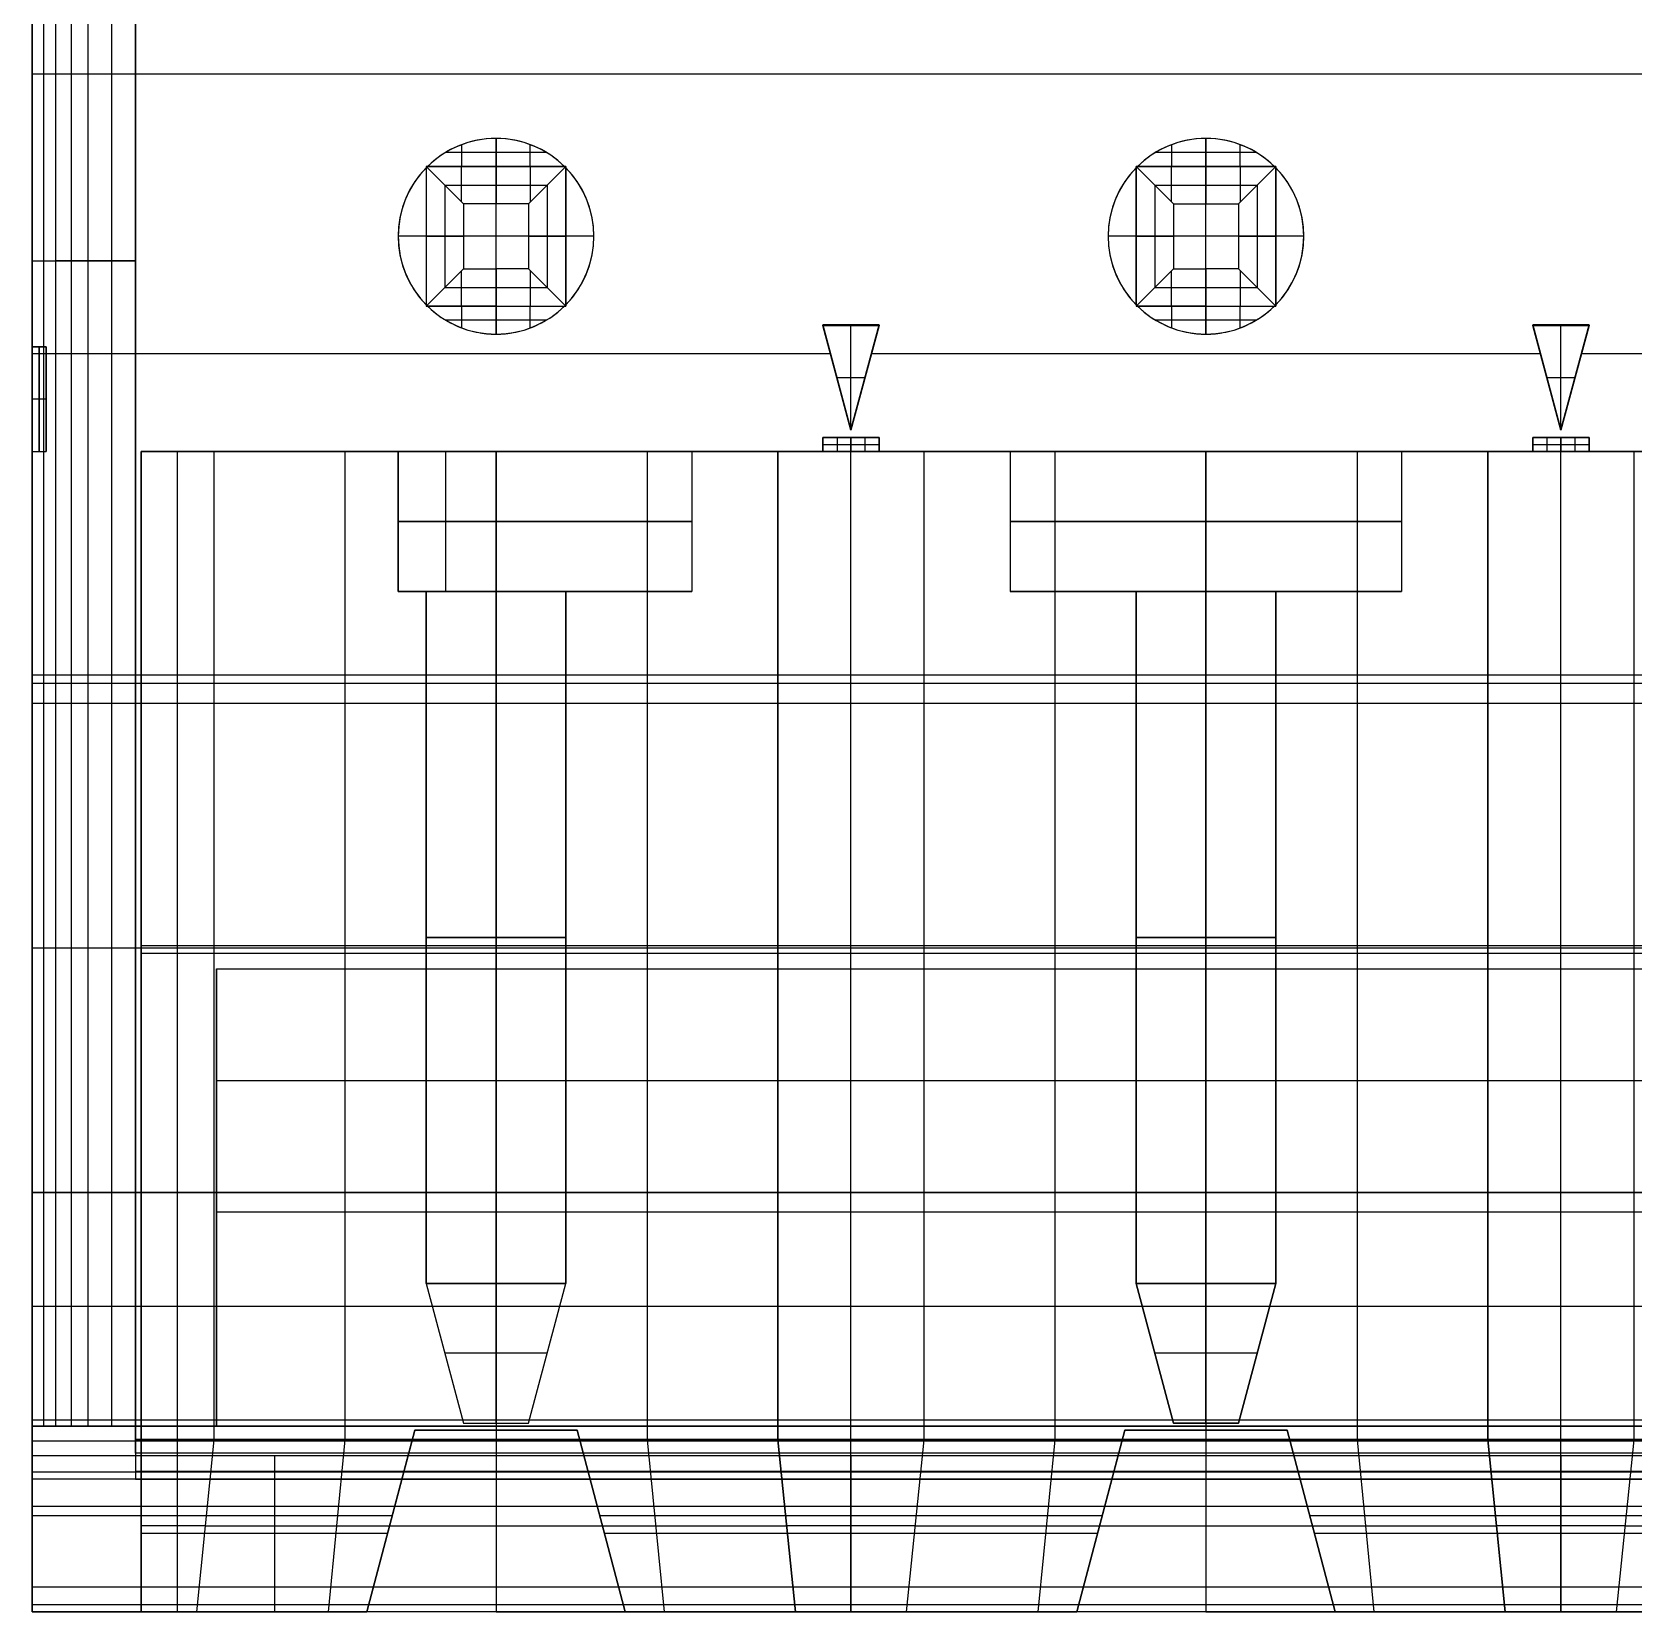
# Model space of a CAD drawing. Extents: x -21.1 to 21.1, y -9.8 to 12.2.
# Drawn here: x -21.1 to -9.64, y -9.84 to 1.46 of the extents above; entities that cross this region are included whole.
import ezdxf

# ---------------------------------------------------------------- set-up
doc = ezdxf.new("R2010")
doc.units = 0
doc.layers.add('DEFAULT', color=7, linetype='CONTINUOUS')

msp = doc.modelspace()

# ---------------------------------------------------------------- linework, layer by layer
at = {"layer": 'DEFAULT', "color": 98}
for p, q in [((-21.1, -9.84), (-21.1, 12.16)), ((-21.1, 12.16), (-21.1, -8.51)), ((-21.1, -8.51), (-21.1, 8.16)), ((-21.1, 8.16), (-21.1, -8.51)), ((-21.016, -8.51), (-21.016, 8.16)), ((-21.016, -8.51), (-21.016, 8.16)), ((-20.933, 8.16), (-20.933, -8.51)), ((-20.933, 8.16), (-20.933, -8.51)), ((-20.817, -8.51), (-20.817, 8.16)), ((-20.817, -8.51), (-20.817, 8.16)), ((-20.701, 8.16), (-20.701, -8.51)), ((-20.701, 8.16), (-20.701, -8.51)), ((-20.53, -8.51), (-20.53, 8.16)), ((-20.53, -8.51), (-20.53, 8.16)), ((-20.359, 8.16), (-20.359, -8.51)), ((-20.359, -8.51), (-20.359, 8.16)), ((-20.359, 8.16), (-20.359, -8.889)), ((-21.1, -3.14), (-21.1, 1.461)), ((21.1, 1.16), (-21.1, 1.16)), ((-17.78, 0.7), (-17.78, 0.5)), ((-17.78, -0.7), (-17.78, 0.7)), ((-12.7, 0.7), (-12.7, 0.5)), ((-12.7, -0.7), (-12.7, 0.7)), ((-17.78, 0.6), (-18.141, 0.6)), ((-18.025, 0.5), (-18.025, 0.656)), ((-17.419, 0.6), (-17.78, 0.6)), ((-17.535, 0.5), (-17.535, 0.656)), ((-12.7, 0.6), (-13.061, 0.6)), ((-12.945, 0.5), (-12.945, 0.656)), ((-12.339, 0.6), (-12.7, 0.6)), ((-12.455, 0.5), (-12.455, 0.656)), ((-18.27, 0.5), (-18.28, 0.5)), ((-18.28, 0.5), (-18.28, 0.49)), ((-18.28, 0.49), (-18.27, 0.5)), ((-18.275, 0.495), (-18.28, 0.5)), ((-18.28, 0.5), (-18.27, 0.5)), ((-18.28, 0.5), (-18.28, 0.49)), ((-18.28, 0.5), (-18.28, 0.49)), ((-18.28, 0.5), (-18.27, 0.5)), ((-18.275, 0.495), (-18.28, 0.49)), ((-18.28, 0.495), (-18.275, 0.495)), ((-18.28, 0.495), (-18.275, 0.495)), ((-18.28, 0.49), (-18.28, -0.49)), ((-18.28, 0.49), (-18.28, -0.49)), ((-18.28, 0.49), (-18.28, -0.49)), ((-18.277, 0.497), (-18.272, 0.497)), ((-18.277, 0.497), (-18.277, 0.492)), ((-18.27, 0.5), (-18.275, 0.495)), ((-18.275, 0.495), (-18.275, 0.5)), ((-18.275, 0.495), (-18.275, 0.5)), ((-18.012, 0.232), (-18.275, 0.495)), ((-17.78, 0.5), (-18.27, 0.5)), ((-18.27, 0.5), (-17.78, 0.5)), ((-18.27, 0.5), (-17.78, 0.5)), ((-18.027, 0.247), (-18.027, 0.5)), ((-17.78, 0.5), (-17.78, 0.232)), ((-17.29, 0.5), (-17.78, 0.5)), ((-17.78, 0.5), (-17.29, 0.5)), ((-17.78, 0.5), (-17.29, 0.5)), ((-17.285, 0.495), (-17.548, 0.232)), ((-17.533, 0.247), (-17.533, 0.5)), ((-17.28, 0.5), (-17.29, 0.5)), ((-17.29, 0.5), (-17.28, 0.5)), ((-17.285, 0.495), (-17.29, 0.5)), ((-17.29, 0.5), (-17.28, 0.49)), ((-17.29, 0.5), (-17.28, 0.5)), ((-17.288, 0.497), (-17.283, 0.497)), ((-17.285, 0.495), (-17.28, 0.5)), ((-17.285, 0.495), (-17.285, 0.5)), ((-17.285, 0.495), (-17.285, 0.5)), ((-17.28, 0.49), (-17.285, 0.495)), ((-17.285, 0.495), (-17.28, 0.495)), ((-17.285, 0.495), (-17.28, 0.495)), ((-17.283, 0.497), (-17.283, 0.492)), ((-17.28, 0.5), (-17.28, 0.49)), ((-17.28, 0.49), (-17.28, 0.5)), ((-17.28, 0.49), (-17.28, 0.5)), ((-17.28, 0.49), (-17.28, -0.49)), ((-17.28, -0.49), (-17.28, 0.49)), ((-17.28, -0.49), (-17.28, 0.49)), ((-13.2, 0.49), (-13.2, 0.5)), ((-13.2, 0.5), (-13.195, 0.495)), ((-13.2, 0.49), (-13.19, 0.5)), ((-13.19, 0.5), (-13.2, 0.5)), ((-13.2, 0.5), (-13.2, 0.49)), ((-13.19, 0.5), (-13.2, 0.5)), ((-13.2, 0.5), (-13.19, 0.5)), ((-13.2, 0.5), (-13.2, 0.49)), ((-13.2, 0.49), (-13.195, 0.495)), ((-13.2, 0.495), (-13.195, 0.495)), ((-13.2, 0.495), (-13.195, 0.495)), ((-13.2, 0.49), (-13.2, -0.49)), ((-13.2, -0.49), (-13.2, 0.49)), ((-13.2, 0.49), (-13.2, -0.49)), ((-13.197, 0.497), (-13.197, 0.492)), ((-13.197, 0.497), (-13.192, 0.497)), ((-13.19, 0.5), (-13.195, 0.495)), ((-13.195, 0.495), (-13.195, 0.5)), ((-13.195, 0.495), (-13.195, 0.5)), ((-13.195, 0.495), (-12.932, 0.232)), ((-13.19, 0.5), (-12.7, 0.5)), ((-12.7, 0.5), (-13.19, 0.5)), ((-13.19, 0.5), (-12.7, 0.5)), ((-12.947, 0.247), (-12.947, 0.5)), ((-12.7, 0.5), (-12.7, 0.232)), ((-12.21, 0.5), (-12.7, 0.5)), ((-12.21, 0.5), (-12.7, 0.5)), ((-12.7, 0.5), (-12.21, 0.5)), ((-12.468, 0.232), (-12.205, 0.495)), ((-12.453, 0.247), (-12.453, 0.5)), ((-12.2, 0.5), (-12.21, 0.5)), ((-12.21, 0.5), (-12.2, 0.49)), ((-12.2, 0.5), (-12.21, 0.5)), ((-12.205, 0.495), (-12.21, 0.5)), ((-12.21, 0.5), (-12.2, 0.5)), ((-12.208, 0.497), (-12.203, 0.497)), ((-12.205, 0.495), (-12.2, 0.5)), ((-12.205, 0.495), (-12.205, 0.5)), ((-12.205, 0.495), (-12.205, 0.5)), ((-12.205, 0.495), (-12.2, 0.49)), ((-12.205, 0.495), (-12.2, 0.495)), ((-12.205, 0.495), (-12.2, 0.495)), ((-12.203, 0.497), (-12.203, 0.492)), ((-12.2, 0.5), (-12.2, 0.49)), ((-12.2, 0.5), (-12.2, 0.49)), ((-12.2, 0.49), (-12.2, 0.5)), ((-12.2, 0.49), (-12.2, -0.49)), ((-12.2, -0.49), (-12.2, 0.49)), ((-12.2, -0.49), (-12.2, 0.49)), ((-18.146, 0.366), (-17.78, 0.366)), ((-18.146, 0.366), (-18.146, -0.366)), ((-17.78, 0.366), (-17.414, 0.366)), ((-17.414, 0.366), (-17.414, -0.366)), ((-13.066, 0.366), (-13.066, -0.366)), ((-13.066, 0.366), (-12.7, 0.366)), ((-12.7, 0.366), (-12.334, 0.366)), ((-12.334, 0.366), (-12.334, -0.366)), ((-17.78, 0.232), (-18.012, 0.232)), ((-18.012, 0.232), (-18.012, -0.232)), ((-17.548, 0.232), (-17.78, 0.232)), ((-17.78, -0.232), (-17.78, 0.232)), ((-17.548, 0.232), (-17.548, -0.232)), ((-12.932, 0.232), (-12.932, -0.232)), ((-12.932, 0.232), (-12.7, 0.232)), ((-12.7, 0.232), (-12.468, 0.232)), ((-12.7, -0.232), (-12.7, 0.232)), ((-12.468, 0.232), (-12.468, -0.232)), ((-18.28, 0), (-18.48, 0)), ((-18.28, 0), (-18.012, 0)), ((-17.548, 0), (-18.012, 0)), ((-17.548, 0), (-17.28, 0)), ((-17.08, 0), (-17.28, 0)), ((-13.2, 0), (-13.4, 0)), ((-13.2, 0), (-12.932, 0)), ((-12.468, 0), (-12.932, 0)), ((-12.468, 0), (-12.2, 0)), ((-12, 0), (-12.2, 0)), ((-17.08, 0), (-18.48, 0)), ((-12, 0), (-13.4, 0)), ((-21.1, -0.175), (-20.933, -0.175)), ((-21.1, -0.175), (-20.933, -0.175)), ((-20.701, -0.175), (-20.933, -0.175)), ((-20.933, -0.175), (-20.701, -0.175)), ((-20.359, -0.175), (-20.701, -0.175)), ((-20.701, -0.175), (-20.359, -0.175)), ((-18.275, -0.495), (-18.012, -0.232)), ((-18.027, -0.5), (-18.027, -0.247)), ((-18.012, -0.232), (-17.78, -0.232)), ((-17.78, -0.232), (-17.78, -0.5)), ((-17.548, -0.232), (-17.78, -0.232)), ((-17.285, -0.495), (-17.548, -0.232)), ((-17.533, -0.5), (-17.533, -0.247)), ((-13.195, -0.495), (-12.932, -0.232)), ((-12.947, -0.5), (-12.947, -0.247)), ((-12.932, -0.232), (-12.7, -0.232)), ((-12.7, -0.232), (-12.7, -0.5)), ((-12.468, -0.232), (-12.7, -0.232)), ((-12.205, -0.495), (-12.468, -0.232)), ((-12.453, -0.5), (-12.453, -0.247)), ((-18.146, -0.366), (-17.78, -0.366)), ((-17.78, -0.366), (-17.414, -0.366)), ((-13.066, -0.366), (-12.7, -0.366)), ((-12.7, -0.366), (-12.334, -0.366)), ((-18.27, -0.5), (-18.28, -0.49)), ((-18.28, -0.49), (-18.28, -0.5)), ((-18.28, -0.49), (-18.28, -0.5)), ((-18.28, -0.49), (-18.275, -0.495)), ((-18.28, -0.49), (-18.28, -0.5)), ((-18.275, -0.495), (-18.28, -0.5)), ((-18.28, -0.495), (-18.275, -0.495)), ((-18.28, -0.495), (-18.275, -0.495)), ((-18.28, -0.5), (-18.27, -0.5)), ((-18.28, -0.5), (-18.27, -0.5)), ((-18.28, -0.5), (-18.27, -0.5)), ((-18.277, -0.492), (-18.277, -0.497)), ((-18.277, -0.497), (-18.272, -0.497)), ((-18.275, -0.495), (-18.27, -0.5)), ((-18.275, -0.5), (-18.275, -0.495)), ((-18.275, -0.5), (-18.275, -0.495)), ((-18.27, -0.5), (-17.78, -0.5)), ((-17.78, -0.5), (-18.27, -0.5)), ((-18.27, -0.5), (-17.78, -0.5)), ((-18.025, -0.656), (-18.025, -0.5)), ((-17.78, -0.5), (-17.78, -0.7)), ((-17.78, -0.5), (-17.29, -0.5)), ((-17.78, -0.5), (-17.29, -0.5)), ((-17.78, -0.5), (-17.29, -0.5)), ((-17.535, -0.656), (-17.535, -0.5)), ((-17.28, -0.49), (-17.29, -0.5)), ((-17.29, -0.5), (-17.285, -0.495)), ((-17.29, -0.5), (-17.28, -0.5)), ((-17.29, -0.5), (-17.28, -0.5)), ((-17.29, -0.5), (-17.28, -0.5)), ((-17.288, -0.497), (-17.283, -0.497)), ((-17.285, -0.495), (-17.28, -0.49)), ((-17.28, -0.5), (-17.285, -0.495)), ((-17.285, -0.495), (-17.28, -0.495)), ((-17.285, -0.495), (-17.28, -0.495)), ((-17.285, -0.5), (-17.285, -0.495)), ((-17.285, -0.5), (-17.285, -0.495)), ((-17.283, -0.492), (-17.283, -0.497)), ((-17.28, -0.49), (-17.28, -0.5)), ((-17.28, -0.5), (-17.28, -0.49)), ((-17.28, -0.5), (-17.28, -0.49)), ((-13.2, -0.49), (-13.2, -0.5)), ((-13.19, -0.5), (-13.2, -0.49)), ((-13.2, -0.49), (-13.2, -0.5)), ((-13.2, -0.49), (-13.195, -0.495)), ((-13.2, -0.49), (-13.2, -0.5)), ((-13.2, -0.5), (-13.195, -0.495)), ((-13.2, -0.495), (-13.195, -0.495)), ((-13.2, -0.495), (-13.195, -0.495)), ((-13.19, -0.5), (-13.2, -0.5)), ((-13.19, -0.5), (-13.2, -0.5)), ((-13.2, -0.5), (-13.19, -0.5)), ((-13.197, -0.492), (-13.197, -0.497)), ((-13.197, -0.497), (-13.192, -0.497)), ((-13.195, -0.495), (-13.19, -0.5)), ((-13.195, -0.5), (-13.195, -0.495)), ((-13.195, -0.5), (-13.195, -0.495)), ((-13.19, -0.5), (-12.7, -0.5)), ((-12.7, -0.5), (-13.19, -0.5)), ((-13.19, -0.5), (-12.7, -0.5)), ((-12.945, -0.656), (-12.945, -0.5)), ((-12.7, -0.5), (-12.7, -0.7)), ((-12.7, -0.5), (-12.21, -0.5)), ((-12.7, -0.5), (-12.21, -0.5)), ((-12.7, -0.5), (-12.21, -0.5)), ((-12.455, -0.656), (-12.455, -0.5)), ((-12.2, -0.49), (-12.21, -0.5)), ((-12.205, -0.495), (-12.21, -0.5)), ((-12.21, -0.5), (-12.2, -0.5)), ((-12.2, -0.5), (-12.21, -0.5)), ((-12.21, -0.5), (-12.2, -0.5)), ((-12.208, -0.497), (-12.203, -0.497)), ((-12.205, -0.495), (-12.2, -0.49)), ((-12.2, -0.5), (-12.205, -0.495)), ((-12.205, -0.495), (-12.2, -0.495)), ((-12.205, -0.5), (-12.205, -0.495)), ((-12.205, -0.495), (-12.2, -0.495)), ((-12.205, -0.5), (-12.205, -0.495)), ((-12.203, -0.492), (-12.203, -0.497)), ((-12.2, -0.49), (-12.2, -0.5)), ((-12.2, -0.5), (-12.2, -0.49)), ((-12.2, -0.5), (-12.2, -0.49)), ((-17.78, -0.6), (-18.141, -0.6)), ((-17.419, -0.6), (-17.78, -0.6)), ((-15.039, -0.634), (-15.441, -0.634)), ((-15.441, -0.634), (-15.441, -0.637)), ((-15.441, -0.634), (-15.24, -1.384)), ((-15.24, -1.386), (-15.441, -0.635)), ((-15.441, -0.636), (-15.039, -0.636)), ((-15.441, -0.637), (-15.039, -0.637)), ((-15.24, -1.387), (-15.441, -0.637)), ((-15.24, -1.384), (-15.039, -0.634)), ((-15.24, -0.634), (-15.24, -0.637)), ((-15.039, -0.635), (-15.24, -1.386)), ((-15.039, -0.637), (-15.24, -1.387)), ((-15.24, -1.387), (-15.24, -0.637)), ((-15.039, -0.637), (-15.039, -0.634)), ((-12.7, -0.6), (-13.061, -0.6)), ((-12.339, -0.6), (-12.7, -0.6)), ((-9.959, -0.634), (-10.361, -0.634)), ((-10.361, -0.634), (-10.361, -0.637)), ((-10.361, -0.634), (-10.16, -1.384)), ((-10.16, -1.386), (-10.361, -0.635)), ((-10.361, -0.636), (-9.959, -0.636)), ((-10.361, -0.637), (-9.959, -0.637)), ((-10.16, -1.387), (-10.361, -0.637)), ((-10.16, -1.384), (-9.959, -0.634)), ((-10.16, -0.634), (-10.16, -0.637)), ((-9.959, -0.635), (-10.16, -1.386)), ((-9.959, -0.637), (-10.16, -1.387)), ((-10.16, -1.387), (-10.16, -0.637)), ((-9.959, -0.637), (-9.959, -0.634)), ((-21, -0.79), (-21.1, -0.79)), ((-21.1, -0.79), (-21.1, -1.54)), ((-21, -0.79), (-21.1, -0.79)), ((-21.1, -0.79), (-21, -0.79)), ((-21, -0.79), (-21.1, -0.79)), ((-21.1, -0.79), (-21.1, -1.54)), ((-21.1, -0.79), (-21.1, -1.54)), ((-21.1, -0.79), (-21.1, -1.54)), ((-21.1, -0.79), (-21, -0.79)), ((-21.1, -0.79), (-21, -0.79)), ((-21.05, -1.54), (-21.05, -0.79)), ((-21.05, -0.79), (-21.05, -1.54)), ((-21.05, -1.54), (-21.05, -0.79)), ((-21.05, -0.79), (-21.05, -1.54)), ((-21, -1.54), (-21, -0.79)), ((-21, -1.54), (-21, -0.79)), ((-21, -1.54), (-21, -0.79)), ((-21, -1.54), (-21, -0.79)), ((-21, -0.79), (-21, -1.54)), ((-21, -0.79), (-21, -1.54)), ((-15.386, -0.84), (-21.1, -0.84)), ((-10.306, -0.84), (-15.094, -0.84)), ((-5.226, -0.84), (-10.014, -0.84)), ((-15.341, -1.011), (-15.34, -1.01)), ((-15.14, -1.012), (-15.34, -1.012)), ((-15.139, -1.011), (-15.14, -1.01)), ((-10.261, -1.011), (-10.26, -1.01)), ((-10.06, -1.012), (-10.26, -1.012)), ((-10.059, -1.011), (-10.06, -1.01)), ((-21, -1.165), (-21.1, -1.165)), ((-21, -1.165), (-21.1, -1.165)), ((-21, -1.165), (-21.1, -1.165)), ((-21, -1.165), (-21.1, -1.165)), ((-15.039, -1.44), (-15.441, -1.44)), ((-15.441, -1.44), (-15.441, -1.54)), ((-15.441, -1.44), (-15.24, -1.44)), ((-15.441, -1.44), (-15.24, -1.44)), ((-15.441, -1.54), (-15.441, -1.44)), ((-15.039, -1.44), (-15.441, -1.44)), ((-15.441, -1.49), (-15.039, -1.49)), ((-15.441, -1.49), (-15.24, -1.49)), ((-15.441, -1.49), (-15.24, -1.49)), ((-15.441, -1.49), (-15.039, -1.49)), ((-15.34, -1.44), (-15.34, -1.54)), ((-15.34, -1.44), (-15.14, -1.44)), ((-15.34, -1.44), (-15.34, -1.54)), ((-15.34, -1.44), (-15.14, -1.44)), ((-15.24, -1.387), (-15.24, -1.384)), ((-15.24, -1.44), (-15.24, -1.54)), ((-15.24, -1.44), (-15.039, -1.44)), ((-15.24, -1.44), (-15.24, -1.54)), ((-15.24, -1.44), (-15.039, -1.44)), ((-15.24, -1.54), (-15.24, -1.44)), ((-15.24, -1.54), (-15.24, -1.44)), ((-15.24, -1.49), (-15.039, -1.49)), ((-15.24, -1.49), (-15.039, -1.49)), ((-15.14, -1.44), (-15.14, -1.54)), ((-15.14, -1.44), (-15.14, -1.54)), ((-15.039, -1.54), (-15.039, -1.44)), ((-15.039, -1.44), (-15.039, -1.54)), ((-9.959, -1.44), (-10.361, -1.44)), ((-10.361, -1.44), (-10.361, -1.54)), ((-10.361, -1.44), (-10.16, -1.44)), ((-10.361, -1.44), (-10.16, -1.44)), ((-10.361, -1.54), (-10.361, -1.44)), ((-9.959, -1.44), (-10.361, -1.44)), ((-10.361, -1.49), (-9.959, -1.49)), ((-10.361, -1.49), (-10.16, -1.49)), ((-10.361, -1.49), (-10.16, -1.49)), ((-10.361, -1.49), (-9.959, -1.49)), ((-10.26, -1.44), (-10.26, -1.54)), ((-10.26, -1.44), (-10.06, -1.44)), ((-10.26, -1.44), (-10.26, -1.54)), ((-10.26, -1.44), (-10.06, -1.44)), ((-10.16, -1.387), (-10.16, -1.384)), ((-10.16, -1.44), (-10.16, -1.54)), ((-10.16, -1.44), (-9.959, -1.44)), ((-10.16, -1.44), (-10.16, -1.54)), ((-10.16, -1.44), (-9.959, -1.44)), ((-10.16, -1.54), (-10.16, -1.44)), ((-10.16, -1.54), (-10.16, -1.44)), ((-10.16, -1.49), (-9.959, -1.49)), ((-10.16, -1.49), (-9.959, -1.49)), ((-10.06, -1.44), (-10.06, -1.54)), ((-10.06, -1.44), (-10.06, -1.54)), ((-9.959, -1.54), (-9.959, -1.44)), ((-9.959, -1.44), (-9.959, -1.54)), ((-21.1, -1.54), (-21, -1.54)), ((-21.1, -1.54), (-21, -1.54)), ((-19.797, -1.54), (-20.32, -1.54)), ((-20.32, -1.54), (-20.32, -8.608)), ((-20.32, -1.54), (-20.32, -8.608)), ((-19.797, -1.54), (-20.32, -1.54)), ((-20.32, -1.54), (-20.32, -8.72)), ((-20.32, -1.54), (-20.32, -8.72)), ((20.32, -1.54), (-20.32, -1.54)), ((-20.32, -1.54), (20.32, -1.54)), ((-20.32, -9.84), (-20.32, -1.54)), ((-20.32, -9.84), (-20.32, -1.54)), ((-20.32, -1.54), (-18.48, -1.54)), ((-20.32, -1.54), (-18.48, -1.54)), ((-20.059, -8.608), (-20.059, -1.54)), ((-20.059, -8.608), (-20.059, -1.54)), ((-19.797, -8.608), (-19.797, -1.54)), ((-19.797, -8.608), (-19.797, -1.54)), ((-19.797, -1.54), (-17.78, -1.54)), ((-19.797, -1.54), (-17.78, -1.54)), ((-18.862, -1.54), (-18.862, -8.608)), ((-18.862, -1.54), (-18.862, -8.608)), ((-18.48, -1.54), (-18.48, -2.54)), ((-18.48, -2.54), (-18.48, -1.54)), ((-18.48, -1.54), (-18.48, -2.54)), ((-18.48, -2.54), (-18.48, -1.54)), ((-17.78, -1.54), (-18.48, -1.54)), ((-18.48, -1.54), (-17.78, -1.54)), ((-18.48, -1.54), (-17.78, -1.54)), ((-17.78, -1.54), (-18.48, -1.54)), ((-18.48, -1.54), (-18.48, -2.54)), ((-18.48, -1.54), (-18.48, -2.54)), ((-18.142, -1.54), (-18.142, -2.54)), ((-18.142, -1.54), (-18.142, -2.54)), ((-18.142, -1.54), (-18.142, -2.54)), ((-18.142, -1.54), (-18.142, -2.54)), ((-17.78, -2.54), (-17.78, -1.54)), ((-17.78, -1.54), (-17.78, -2.54)), ((-17.78, -1.54), (-17.78, -8.608)), ((-15.763, -1.54), (-17.78, -1.54)), ((-17.78, -1.54), (-17.78, -8.608)), ((-15.763, -1.54), (-17.78, -1.54)), ((-17.78, -1.54), (-17.78, -2.54)), ((-17.78, -2.54), (-17.78, -1.54)), ((-16.698, -1.54), (-16.698, -8.608)), ((-16.698, -1.54), (-16.698, -8.608)), ((-16.38, -1.54), (-14.1, -1.54)), ((-16.38, -1.54), (-15.24, -1.54)), ((-16.38, -1.54), (-16.38, -2.54)), ((-16.38, -1.54), (-16.38, -2.54)), ((-14.717, -1.54), (-15.763, -1.54)), ((-15.763, -1.54), (-15.763, -8.608)), ((-15.763, -8.608), (-15.763, -1.54)), ((-14.717, -1.54), (-15.763, -1.54)), ((-15.441, -1.54), (-15.039, -1.54)), ((-15.24, -1.54), (-15.441, -1.54)), ((-15.039, -1.54), (-15.441, -1.54)), ((-15.441, -1.54), (-15.24, -1.54)), ((-15.039, -1.54), (-15.24, -1.54)), ((-15.24, -1.54), (-15.039, -1.54)), ((-15.24, -8.608), (-15.24, -1.54)), ((-15.24, -8.608), (-15.24, -1.54)), ((-15.24, -1.54), (-14.1, -1.54)), ((-14.717, -8.608), (-14.717, -1.54)), ((-14.717, -8.608), (-14.717, -1.54)), ((-14.717, -1.54), (-12.7, -1.54)), ((-14.717, -1.54), (-12.7, -1.54)), ((-14.1, -1.54), (-14.1, -2.54)), ((-14.1, -1.54), (-14.1, -2.54)), ((-13.782, -1.54), (-13.782, -8.608)), ((-13.782, -1.54), (-13.782, -8.608)), ((-12.7, -1.54), (-10.683, -1.54)), ((-12.7, -1.54), (-12.7, -8.608)), ((-10.683, -1.54), (-12.7, -1.54)), ((-12.7, -1.54), (-12.7, -2.54)), ((-12.7, -2.54), (-12.7, -1.54)), ((-12.7, -1.54), (-12.7, -8.608)), ((-12.7, -1.54), (-12.7, -2.54)), ((-12.7, -2.54), (-12.7, -1.54)), ((-11.618, -1.54), (-11.618, -8.608)), ((-11.618, -1.54), (-11.618, -8.608)), ((-11.3, -1.54), (-9.02, -1.54)), ((-11.3, -1.54), (-10.16, -1.54)), ((-11.3, -1.54), (-11.3, -2.54)), ((-11.3, -1.54), (-11.3, -2.54)), ((-9.637, -1.54), (-10.683, -1.54)), ((-10.683, -1.54), (-10.683, -8.608)), ((-10.683, -1.54), (-9.637, -1.54)), ((-10.683, -8.608), (-10.683, -1.54)), ((-9.959, -1.54), (-10.361, -1.54)), ((-10.361, -1.54), (-10.16, -1.54)), ((-10.361, -1.54), (-9.959, -1.54)), ((-10.16, -1.54), (-10.361, -1.54)), ((-10.16, -1.54), (-9.959, -1.54)), ((-9.959, -1.54), (-10.16, -1.54)), ((-10.16, -8.608), (-10.16, -1.54)), ((-10.16, -8.608), (-10.16, -1.54)), ((-10.16, -1.54), (-9.02, -1.54)), ((-9.637, -8.608), (-9.637, -1.54)), ((-9.637, -1.54), (-7.62, -1.54)), ((-9.637, -8.608), (-9.637, -1.54)), ((-7.62, -1.54), (-9.637, -1.54)), ((-17.78, -2.04), (-18.48, -2.04)), ((-18.48, -2.04), (-17.78, -2.04)), ((-17.78, -2.04), (-18.48, -2.04)), ((-18.48, -2.04), (-17.78, -2.04)), ((-17.78, -2.54), (-18.48, -2.54)), ((-18.48, -2.54), (-17.78, -2.54)), ((-18.48, -2.54), (-17.78, -2.54)), ((-18.48, -2.54), (-17.78, -2.54)), ((-18.48, -2.54), (-18.28, -2.54)), ((-18.48, -2.54), (-18.28, -2.54)), ((-18.28, -2.54), (-17.28, -2.54)), ((-17.28, -2.54), (-18.28, -2.54)), ((-18.28, -2.54), (-18.28, -7.49)), ((-18.28, -2.54), (-18.28, -7.49)), ((-17.28, -2.54), (-18.28, -2.54)), ((-18.28, -2.54), (-18.28, -7.49)), ((-18.28, -7.49), (-18.28, -2.54)), ((-18.28, -2.54), (-17.28, -2.54)), ((-18.28, -2.54), (-18.28, -7.49)), ((-18.28, -2.54), (-18.28, -7.49)), ((-17.78, -7.49), (-17.78, -2.54)), ((-17.78, -7.49), (-17.78, -2.54)), ((-17.78, -7.49), (-17.78, -2.54)), ((-17.78, -7.49), (-17.78, -2.54)), ((-17.28, -7.49), (-17.28, -2.54)), ((-17.28, -7.49), (-17.28, -2.54)), ((-17.28, -2.54), (-17.28, -7.49)), ((-17.28, -2.54), (-17.28, -7.49)), ((-17.28, -2.54), (-16.38, -2.54)), ((-17.28, -7.49), (-17.28, -2.54)), ((-17.28, -7.49), (-17.28, -2.54)), ((-17.28, -2.54), (-16.38, -2.54)), ((-14.1, -2.54), (-13.2, -2.54)), ((-14.1, -2.54), (-13.2, -2.54)), ((-13.2, -2.54), (-13.2, -7.49)), ((-12.2, -2.54), (-13.2, -2.54)), ((-13.2, -2.54), (-13.2, -7.49)), ((-13.2, -2.54), (-13.2, -7.49)), ((-13.2, -7.49), (-13.2, -2.54)), ((-13.2, -2.54), (-12.2, -2.54)), ((-12.2, -2.54), (-13.2, -2.54)), ((-13.2, -2.54), (-12.2, -2.54)), ((-13.2, -2.54), (-13.2, -7.49)), ((-13.2, -2.54), (-13.2, -7.49)), ((-12.7, -7.49), (-12.7, -2.54)), ((-12.7, -7.49), (-12.7, -2.54)), ((-12.7, -7.49), (-12.7, -2.54)), ((-12.7, -7.49), (-12.7, -2.54)), ((-12.2, -7.49), (-12.2, -2.54)), ((-12.2, -2.54), (-12.2, -7.49)), ((-12.2, -7.49), (-12.2, -2.54)), ((-12.2, -2.54), (-12.2, -7.49)), ((-12.2, -2.54), (-11.3, -2.54)), ((-12.2, -7.49), (-12.2, -2.54)), ((-12.2, -2.54), (-11.3, -2.54)), ((-12.2, -7.49), (-12.2, -2.54)), ((21.1, -3.14), (-21.1, -3.14)), ((-21.1, -3.14), (-21.1, -3.34)), ((21.1, -3.199), (-21.1, -3.199)), ((-21.1, -3.34), (21.1, -3.34)), ((-21.1, -3.34), (-21.1, -6.84)), ((-18.28, -5.015), (-17.28, -5.015)), ((-18.28, -5.015), (-17.28, -5.015)), ((-17.28, -5.015), (-18.28, -5.015)), ((-17.28, -5.015), (-18.28, -5.015)), ((-13.2, -5.015), (-12.2, -5.015)), ((-12.2, -5.015), (-13.2, -5.015)), ((-12.2, -5.015), (-13.2, -5.015)), ((-13.2, -5.015), (-12.2, -5.015)), ((-21.1, -5.09), (21.1, -5.09)), ((-20.32, -5.074), (-19.797, -5.074)), ((-20.32, -5.074), (-19.797, -5.074)), ((20.32, -5.13), (-20.32, -5.13)), ((20.32, -5.13), (-20.32, -5.13)), ((-19.797, -5.074), (-17.78, -5.074)), ((-19.797, -5.074), (-17.78, -5.074)), ((-17.78, -5.074), (-15.763, -5.074)), ((-17.78, -5.074), (-15.763, -5.074)), ((-15.763, -5.074), (-14.717, -5.074)), ((-15.763, -5.074), (-14.717, -5.074)), ((-14.717, -5.074), (-12.7, -5.074)), ((-14.717, -5.074), (-12.7, -5.074)), ((-12.7, -5.074), (-10.683, -5.074)), ((-12.7, -5.074), (-10.683, -5.074)), ((-10.683, -5.074), (-9.637, -5.074)), ((-10.683, -5.074), (-9.637, -5.074)), ((-9.637, -5.074), (-7.62, -5.074)), ((-19.78, -6.84), (-19.78, -5.24)), ((-19.78, -5.24), (-19.78, -8.51)), ((-19.78, -5.24), (19.78, -5.24)), ((-19.78, -5.24), (19.78, -5.24)), ((-19.78, -8.51), (-19.78, -5.24)), ((-19.78, -5.24), (19.78, -5.24)), ((19.78, -6.04), (-19.78, -6.04)), ((-21.1, -6.84), (21.1, -6.84)), ((21.1, -6.84), (-21.1, -6.84)), ((-21.1, -6.84), (-21.1, -8.466)), ((-21.1, -6.84), (21.1, -6.84)), ((-19.78, -8.466), (-19.78, -6.84)), ((19.78, -6.84), (-19.78, -6.84)), ((19.78, -6.84), (-19.78, -6.84)), ((-19.78, -6.84), (19.78, -6.84)), ((19.78, -6.981), (-19.78, -6.981)), ((-18.28, -7.49), (-17.28, -7.49)), ((-18.28, -7.49), (-17.28, -7.49)), ((-17.28, -7.49), (-18.28, -7.49)), ((-17.28, -7.49), (-18.28, -7.49)), ((-18.28, -7.49), (-18.012, -8.49)), ((-18.28, -7.49), (-18.012, -8.49)), ((-18.28, -7.49), (-18.012, -8.49)), ((-18.28, -7.49), (-18.012, -8.49)), ((-18.28, -7.49), (-18.012, -8.49)), ((-18.28, -7.49), (-18.012, -8.49)), ((-17.78, -8.49), (-17.78, -7.49)), ((-17.78, -8.49), (-17.78, -7.49)), ((-17.78, -7.49), (-17.78, -8.49)), ((-17.78, -7.49), (-17.78, -8.49)), ((-17.548, -8.49), (-17.28, -7.49)), ((-17.548, -8.49), (-17.28, -7.49)), ((-17.548, -8.49), (-17.28, -7.49)), ((-17.548, -8.49), (-17.28, -7.49)), ((-17.548, -8.49), (-17.28, -7.49)), ((-17.548, -8.49), (-17.28, -7.49)), ((-12.932, -8.49), (-13.2, -7.49)), ((-13.2, -7.49), (-12.932, -8.49)), ((-13.2, -7.49), (-12.2, -7.49)), ((-12.2, -7.49), (-13.2, -7.49)), ((-12.932, -8.49), (-13.2, -7.49)), ((-13.2, -7.49), (-12.932, -8.49)), ((-12.2, -7.49), (-13.2, -7.49)), ((-13.2, -7.49), (-12.2, -7.49)), ((-13.2, -7.49), (-12.932, -8.49)), ((-13.2, -7.49), (-12.932, -8.49)), ((-12.7, -7.49), (-12.7, -8.49)), ((-12.7, -8.49), (-12.7, -7.49)), ((-12.7, -7.49), (-12.7, -8.49)), ((-12.7, -8.49), (-12.7, -7.49)), ((-12.468, -8.49), (-12.2, -7.49)), ((-12.2, -7.49), (-12.468, -8.49)), ((-12.468, -8.49), (-12.2, -7.49)), ((-12.468, -8.49), (-12.2, -7.49)), ((-12.468, -8.49), (-12.2, -7.49)), ((-12.468, -8.49), (-12.2, -7.49)), ((-21.1, -7.653), (21.1, -7.653)), ((-19.78, -7.653), (19.78, -7.653)), ((-17.414, -7.99), (-18.146, -7.99)), ((-17.414, -7.99), (-18.146, -7.99)), ((-17.414, -7.99), (-18.146, -7.99)), ((-17.414, -7.99), (-18.146, -7.99)), ((-12.334, -7.99), (-13.066, -7.99)), ((-12.334, -7.99), (-13.066, -7.99)), ((-12.334, -7.99), (-13.066, -7.99)), ((-12.334, -7.99), (-13.066, -7.99)), ((-21.1, -8.466), (21.1, -8.466)), ((-21.1, -9.84), (-21.1, -8.466)), ((-19.78, -8.51), (-19.78, -8.466)), ((-19.78, -8.466), (19.78, -8.466)), ((-19.78, -8.51), (-21.1, -8.51)), ((-21.1, -8.51), (-19.78, -8.51)), ((-20.933, -8.51), (-21.1, -8.51)), ((-21.1, -8.51), (-20.933, -8.51)), ((-21.1, -8.51), (21.1, -8.51)), ((-21.1, -8.722), (-21.1, -8.51)), ((21.1, -8.51), (-21.1, -8.51)), ((-21.1, -8.51), (-21.1, -9.84)), ((-21.1, -8.51), (-21.1, -8.722)), ((-21.1, -8.51), (-21.1, -9.66)), ((-21.1, -8.51), (-19.78, -8.51)), ((-21.1, -8.51), (21.1, -8.51)), ((-21.1, -8.51), (21.1, -8.51)), ((-20.701, -8.51), (-20.933, -8.51)), ((-20.933, -8.51), (-20.701, -8.51)), ((-20.701, -8.51), (-20.359, -8.51)), ((-20.359, -8.51), (-20.701, -8.51)), ((-20.359, -8.51), (-20.359, -8.705)), ((-20.359, -8.705), (-20.359, -8.51)), ((20.359, -8.51), (-20.359, -8.51)), ((-20.359, -8.51), (20.359, -8.51)), ((-18.36, -8.54), (-18.705, -9.84)), ((-18.36, -8.54), (-18.705, -9.84)), ((-18.705, -9.84), (-18.36, -8.54)), ((-18.705, -9.84), (-18.36, -8.54)), ((-18.408, -8.72), (-18.36, -8.54)), ((-18.36, -8.54), (-18.408, -8.72)), ((-17.2, -8.54), (-18.36, -8.54)), ((-18.36, -8.54), (-17.2, -8.54)), ((-17.2, -8.54), (-18.36, -8.54)), ((-18.36, -8.54), (-17.2, -8.54)), ((-18.36, -8.54), (-17.2, -8.54)), ((-18.36, -8.54), (-17.2, -8.54)), ((-18.012, -8.49), (-17.548, -8.49)), ((-18.012, -8.49), (-17.548, -8.49)), ((-18.012, -8.49), (-17.548, -8.49)), ((-18.012, -8.49), (-17.548, -8.49)), ((-18.012, -8.49), (-17.548, -8.49)), ((-18.012, -8.49), (-17.548, -8.49)), ((-16.855, -9.84), (-17.2, -8.54)), ((-17.2, -8.54), (-17.152, -8.72)), ((-16.855, -9.84), (-17.2, -8.54)), ((-17.2, -8.54), (-17.152, -8.72)), ((-17.2, -8.54), (-16.855, -9.84)), ((-17.2, -8.54), (-16.855, -9.84)), ((-13.28, -8.54), (-13.625, -9.84)), ((-13.28, -8.54), (-13.625, -9.84)), ((-13.625, -9.84), (-13.28, -8.54)), ((-13.625, -9.84), (-13.28, -8.54)), ((-13.328, -8.72), (-13.28, -8.54)), ((-13.328, -8.72), (-13.28, -8.54)), ((-12.12, -8.54), (-13.28, -8.54)), ((-13.28, -8.54), (-12.12, -8.54)), ((-12.12, -8.54), (-13.28, -8.54)), ((-13.28, -8.54), (-12.12, -8.54)), ((-13.28, -8.54), (-12.12, -8.54)), ((-13.28, -8.54), (-12.12, -8.54)), ((-12.468, -8.49), (-12.932, -8.49)), ((-12.932, -8.49), (-12.468, -8.49)), ((-12.468, -8.49), (-12.932, -8.49)), ((-12.932, -8.49), (-12.468, -8.49)), ((-12.932, -8.49), (-12.468, -8.49)), ((-12.932, -8.49), (-12.468, -8.49)), ((-11.775, -9.84), (-12.12, -8.54)), ((-12.12, -8.54), (-12.072, -8.72)), ((-11.775, -9.84), (-12.12, -8.54)), ((-12.12, -8.54), (-12.072, -8.72)), ((-12.12, -8.54), (-11.775, -9.84)), ((-12.12, -8.54), (-11.775, -9.84)), ((-21.1, -8.616), (21.1, -8.616)), ((-20.359, -8.607), (20.359, -8.607)), ((20.359, -8.607), (-20.359, -8.607)), ((20.359, -8.705), (-20.359, -8.705)), ((-20.359, -8.705), (-20.359, -8.89)), ((-20.359, -8.705), (-20.359, -8.89)), ((20.359, -8.705), (-20.359, -8.705)), ((-20.32, -8.608), (-20.32, -9.84)), ((-19.797, -8.608), (-20.32, -8.608)), ((-20.32, -8.608), (-19.797, -8.608)), ((-20.32, -8.608), (-20.32, -9.84)), ((-20.059, -9.84), (-20.059, -8.608)), ((-20.059, -9.84), (-20.059, -8.608)), ((-19.922, -9.84), (-19.797, -8.608)), ((-19.922, -9.84), (-19.797, -8.608)), ((-17.78, -8.608), (-19.797, -8.608)), ((-19.797, -8.608), (-17.78, -8.608)), ((-18.862, -8.608), (-18.982, -9.84)), ((-18.862, -8.608), (-18.982, -9.84)), ((-17.78, -8.608), (-17.78, -9.84)), ((-15.763, -8.608), (-17.78, -8.608)), ((-17.78, -8.608), (-15.763, -8.608)), ((-17.78, -8.608), (-17.78, -9.84)), ((-16.698, -8.608), (-16.578, -9.84)), ((-16.698, -8.608), (-16.578, -9.84)), ((-15.763, -8.608), (-14.717, -8.608)), ((-15.638, -9.84), (-15.763, -8.608)), ((-14.717, -8.608), (-15.763, -8.608)), ((-15.763, -8.608), (-15.638, -9.84)), ((-15.24, -9.84), (-15.24, -8.608)), ((-15.24, -9.84), (-15.24, -8.608)), ((-14.842, -9.84), (-14.717, -8.608)), ((-14.842, -9.84), (-14.717, -8.608)), ((-12.7, -8.608), (-14.717, -8.608)), ((-14.717, -8.608), (-12.7, -8.608)), ((-13.782, -8.608), (-13.902, -9.84)), ((-13.782, -8.608), (-13.902, -9.84)), ((-12.7, -8.608), (-12.7, -9.84)), ((-10.683, -8.608), (-12.7, -8.608)), ((-12.7, -8.608), (-12.7, -9.84)), ((-10.683, -8.608), (-12.7, -8.608)), ((-11.618, -8.608), (-11.498, -9.84)), ((-11.618, -8.608), (-11.498, -9.84)), ((-9.637, -8.608), (-10.683, -8.608)), ((-10.683, -8.608), (-10.558, -9.84)), ((-10.558, -9.84), (-10.683, -8.608)), ((-9.637, -8.608), (-10.683, -8.608)), ((-10.16, -9.84), (-10.16, -8.608)), ((-10.16, -9.84), (-10.16, -8.608)), ((-9.762, -9.84), (-9.637, -8.608)), ((-9.762, -9.84), (-9.637, -8.608)), ((-9.637, -8.608), (-7.62, -8.608)), ((-9.637, -8.608), (-7.62, -8.608)), ((-21.1, -8.89), (-21.1, -8.722)), ((-21.1, -8.722), (21.1, -8.722)), ((-21.1, -8.722), (21.1, -8.722)), ((-21.1, -8.722), (-21.1, -8.89)), ((-20.32, -8.72), (-20.32, -9.84)), ((-20.32, -8.72), (-20.32, -9.84)), ((-20.32, -8.72), (-18.408, -8.72)), ((-20.32, -8.72), (-18.408, -8.72)), ((-19.364, -8.72), (-19.364, -9.84)), ((-19.364, -8.72), (-19.364, -9.84)), ((-18.408, -8.72), (-18.705, -9.84)), ((-18.408, -8.72), (-18.705, -9.84)), ((-17.152, -8.72), (-16.855, -9.84)), ((-17.152, -8.72), (-13.328, -8.72)), ((-17.152, -8.72), (-16.855, -9.84)), ((-17.152, -8.72), (-13.328, -8.72)), ((-15.24, -8.72), (-15.24, -9.84)), ((-15.24, -8.72), (-15.24, -9.84)), ((-13.328, -8.72), (-13.625, -9.84)), ((-13.328, -8.72), (-13.625, -9.84)), ((-12.072, -8.72), (-11.775, -9.84)), ((-12.072, -8.72), (-8.248, -8.72)), ((-12.072, -8.72), (-11.775, -9.84)), ((-12.072, -8.72), (-8.248, -8.72)), ((-10.16, -8.72), (-10.16, -9.84)), ((-10.16, -8.72), (-10.16, -9.84)), ((21.1, -8.841), (-21.1, -8.841)), ((21.1, -8.841), (-21.1, -8.841)), ((21.1, -8.89), (-21.1, -8.89)), ((20.359, -8.836), (-20.359, -8.836)), ((20.359, -8.836), (-20.359, -8.836)), ((-20.359, -8.89), (20.359, -8.89)), ((21.1, -9.085), (-21.1, -9.085)), ((-18.523, -9.153), (-21.1, -9.153)), ((-18.523, -9.153), (-21.1, -9.153)), ((-13.443, -9.153), (-17.037, -9.153)), ((-13.443, -9.153), (-17.037, -9.153)), ((-8.363, -9.153), (-11.957, -9.153)), ((-8.363, -9.153), (-11.957, -9.153)), ((-19.861, -9.224), (-20.32, -9.224)), ((-19.861, -9.224), (-20.32, -9.224)), ((-18.556, -9.28), (-20.32, -9.28)), ((-18.556, -9.28), (-20.32, -9.28)), ((-19.861, -9.224), (-17.78, -9.224)), ((-19.861, -9.224), (-17.78, -9.224)), ((-17.78, -9.224), (-15.699, -9.224)), ((-17.78, -9.224), (-15.699, -9.224)), ((-13.476, -9.28), (-17.004, -9.28)), ((-13.476, -9.28), (-17.004, -9.28)), ((-14.781, -9.224), (-15.699, -9.224)), ((-14.781, -9.224), (-15.699, -9.224)), ((-14.781, -9.224), (-12.7, -9.224)), ((-14.781, -9.224), (-12.7, -9.224)), ((-12.7, -9.224), (-10.619, -9.224)), ((-12.7, -9.224), (-10.619, -9.224)), ((-8.396, -9.28), (-11.924, -9.28)), ((-8.396, -9.28), (-11.924, -9.28)), ((-9.701, -9.224), (-10.619, -9.224)), ((-9.701, -9.224), (-10.619, -9.224)), ((-9.701, -9.224), (-7.62, -9.224)), ((-9.701, -9.224), (-7.62, -9.224)), ((-21.1, -9.84), (-21.1, -9.66)), ((-21.1, -9.66), (21.1, -9.66)), ((21.1, -9.788), (-21.1, -9.788)), ((21.1, -9.84), (-21.1, -9.84)), ((-18.705, -9.84), (-21.1, -9.84)), ((21.1, -9.84), (-21.1, -9.84)), ((-21.1, -9.84), (-18.705, -9.84)), ((-21.1, -9.84), (-20.32, -9.84)), ((-21.1, -9.84), (-20.32, -9.84)), ((-20.32, -9.84), (-19.922, -9.84)), ((-20.32, -9.84), (-19.922, -9.84)), ((-18.705, -9.84), (-20.32, -9.84)), ((-18.705, -9.84), (-20.32, -9.84)), ((-17.78, -9.84), (-19.922, -9.84)), ((-17.78, -9.84), (-19.922, -9.84)), ((-17.78, -9.84), (-15.638, -9.84)), ((-17.78, -9.84), (-15.638, -9.84)), ((-13.625, -9.84), (-16.855, -9.84)), ((-16.855, -9.84), (-13.625, -9.84)), ((-13.625, -9.84), (-16.855, -9.84)), ((-16.855, -9.84), (-13.625, -9.84)), ((-16.855, -9.84), (-13.625, -9.84)), ((-16.855, -9.84), (-13.625, -9.84)), ((-15.638, -9.84), (-14.842, -9.84)), ((-15.638, -9.84), (-14.842, -9.84)), ((-12.7, -9.84), (-14.842, -9.84)), ((-12.7, -9.84), (-14.842, -9.84)), ((-12.7, -9.84), (-10.558, -9.84)), ((-12.7, -9.84), (-10.558, -9.84)), ((-8.545, -9.84), (-11.775, -9.84)), ((-11.775, -9.84), (-8.545, -9.84)), ((-8.545, -9.84), (-11.775, -9.84)), ((-11.775, -9.84), (-8.545, -9.84)), ((-11.775, -9.84), (-8.545, -9.84)), ((-11.775, -9.84), (-8.545, -9.84)), ((-10.558, -9.84), (-9.762, -9.84)), ((-10.558, -9.84), (-9.762, -9.84)), ((-7.62, -9.84), (-9.762, -9.84)), ((-9.762, -9.84), (-7.62, -9.84))]:
    msp.add_line(p, q, dxfattribs=at)
for points in [[(-17.78, -1.54), (-16.38, -1.54), (-16.38, -1.54), (-16.38, -1.54), (-17.78, -1.54)], [(-17.78, -1.54), (-16.38, -1.54), (-16.38, -1.54), (-16.38, -1.54), (-17.78, -1.54)], [(-12.7, -1.54), (-14.1, -1.54), (-14.1, -1.54), (-14.1, -1.54), (-12.7, -1.54)], [(-12.7, -1.54), (-14.1, -1.54), (-14.1, -1.54), (-14.1, -1.54), (-12.7, -1.54)], [(-12.7, -1.54), (-11.3, -1.54), (-11.3, -1.54), (-11.3, -1.54), (-12.7, -1.54)], [(-12.7, -1.54), (-11.3, -1.54), (-11.3, -1.54), (-11.3, -1.54), (-12.7, -1.54)]]:
    msp.add_lwpolyline(points, dxfattribs=at)
for points in [[(-17.78, -2.04, 0), (-16.38, -2.04, 0), (-16.38, -2.04, 0), (-16.38, -2.04, 0), (-17.78, -2.04, 0)], [(-17.78, -2.04, 0), (-16.38, -2.04, 0), (-16.38, -2.04, 0), (-16.38, -2.04, 0), (-17.78, -2.04, 0)], [(-12.7, -2.04, 0), (-14.1, -2.04, 0), (-14.1, -2.04, 0), (-14.1, -2.04, 0), (-12.7, -2.04, 0)], [(-12.7, -2.04, 0), (-14.1, -2.04, 0), (-14.1, -2.04, 0), (-14.1, -2.04, 0), (-12.7, -2.04, 0)], [(-12.7, -2.04, 0), (-11.3, -2.04, 0), (-11.3, -2.04, 0), (-11.3, -2.04, 0), (-12.7, -2.04, 0)], [(-12.7, -2.04, 0), (-11.3, -2.04, 0), (-11.3, -2.04, 0), (-11.3, -2.04, 0), (-12.7, -2.04, 0)], [(-17.78, -2.54, 0), (-16.38, -2.54, 0), (-16.38, -2.54, 0), (-16.38, -2.54, 0), (-17.78, -2.54, 0)], [(-17.78, -2.54, 0), (-16.38, -2.54, 0), (-16.38, -2.54, 0), (-16.38, -2.54, 0), (-17.78, -2.54, 0)], [(-12.7, -2.54, 0), (-14.1, -2.54, 0), (-14.1, -2.54, 0), (-14.1, -2.54, 0), (-12.7, -2.54, 0)], [(-12.7, -2.54, 0), (-14.1, -2.54, 0), (-14.1, -2.54, 0), (-14.1, -2.54, 0), (-12.7, -2.54, 0)], [(-12.7, -2.54, 0), (-11.3, -2.54, 0), (-11.3, -2.54, 0), (-11.3, -2.54, 0), (-12.7, -2.54, 0)], [(-12.7, -2.54, 0), (-11.3, -2.54, 0), (-11.3, -2.54, 0), (-11.3, -2.54, 0), (-12.7, -2.54, 0)]]:
    msp.add_polyline3d(points, dxfattribs=at)
for centre, start, end in [((-17.78, 0), 90, 270), ((-17.78, 0), 90, 270), ((-17.78, 0), 90, 270), ((-17.78, 0), 90, 134.4153), ((-17.78, 0), 270, 90), ((-17.78, 0), 270, 90), ((-17.78, 0), 45.5847, 90), ((-17.78, 0), 270, 90), ((-12.7, 0), 90, 270), ((-12.7, 0), 90, 270), ((-12.7, 0), 90, 270), ((-12.7, 0), 90, 134.4153), ((-12.7, 0), 270, 90), ((-12.7, 0), 45.5847, 90), ((-12.7, 0), 270, 90), ((-12.7, 0), 270, 90), ((-17.78, 0), 135.5847, 224.4153), ((-17.78, 0), 315.5847, 44.4153), ((-12.7, 0), 135.5847, 224.4153), ((-12.7, 0), 315.5847, 44.4153), ((-17.78, 0), 225.5847, 270), ((-17.78, 0), 270, 314.4153), ((-12.7, 0), 225.5847, 270), ((-12.7, 0), 270, 314.4153)]:
    msp.add_arc(centre, 0.7, start, end, dxfattribs=at)

doc.saveas('drawing.dxf')
